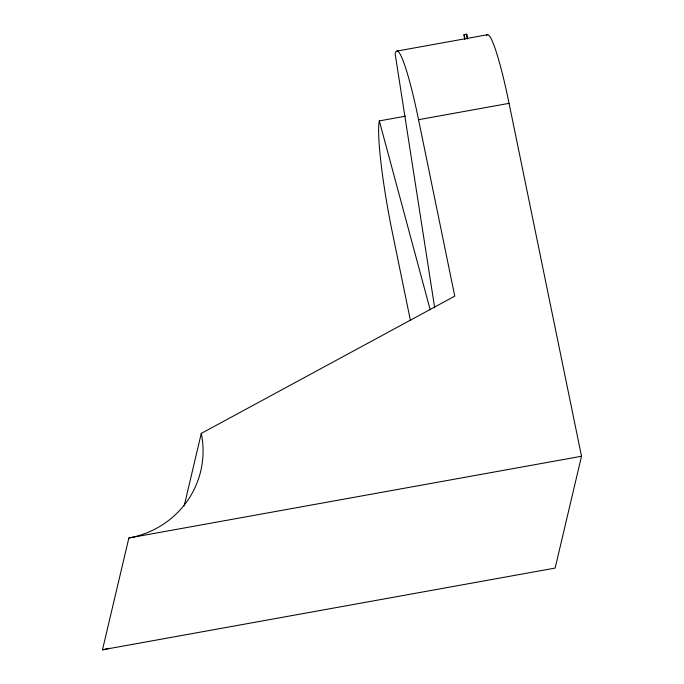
<?xml version="1.0" encoding="UTF-8"?>
<svg xmlns="http://www.w3.org/2000/svg" width="684" height="684" viewBox="0 0 684 684"><rect width="100%" height="100%" fill="white"/><g stroke="black" fill="none" stroke-linecap="round" stroke-linejoin="round"><path stroke-width="1.03" d="M486.529 35.311A92.477 9.414 79.8 0 1 509.076 103.344L581.52 456.254L555.134 568.071L102.48 649.8L128.866 537.983A92.477 89.578 13.3 0 0 201.284 433.408L454.766 296.146L418.548 119.691A92.477 9.414 79.8 0 0 395.155 53.822L434.682 307.791M184.184 505.886L201.284 433.408M467.599 38.372L466.736 34.2L464.026 34.687L464.718 39.535M466.582 34.867L466.736 34.2M397.139 51.044L487.675 34.696M410.374 320.249L392.163 231.5A92.477 9.414 79.8 0 1 379.329 120.906L405.338 116.212M418.548 119.691L509.076 103.344M128.866 537.983L581.52 456.254M379.329 120.906L430.176 309.741M466.796 35.919L467.437 39.048M464.026 34.687L464.881 38.868M109.337 648.295A92.477 89.578 13.3 0 1 102.48 649.8"/></g></svg>
